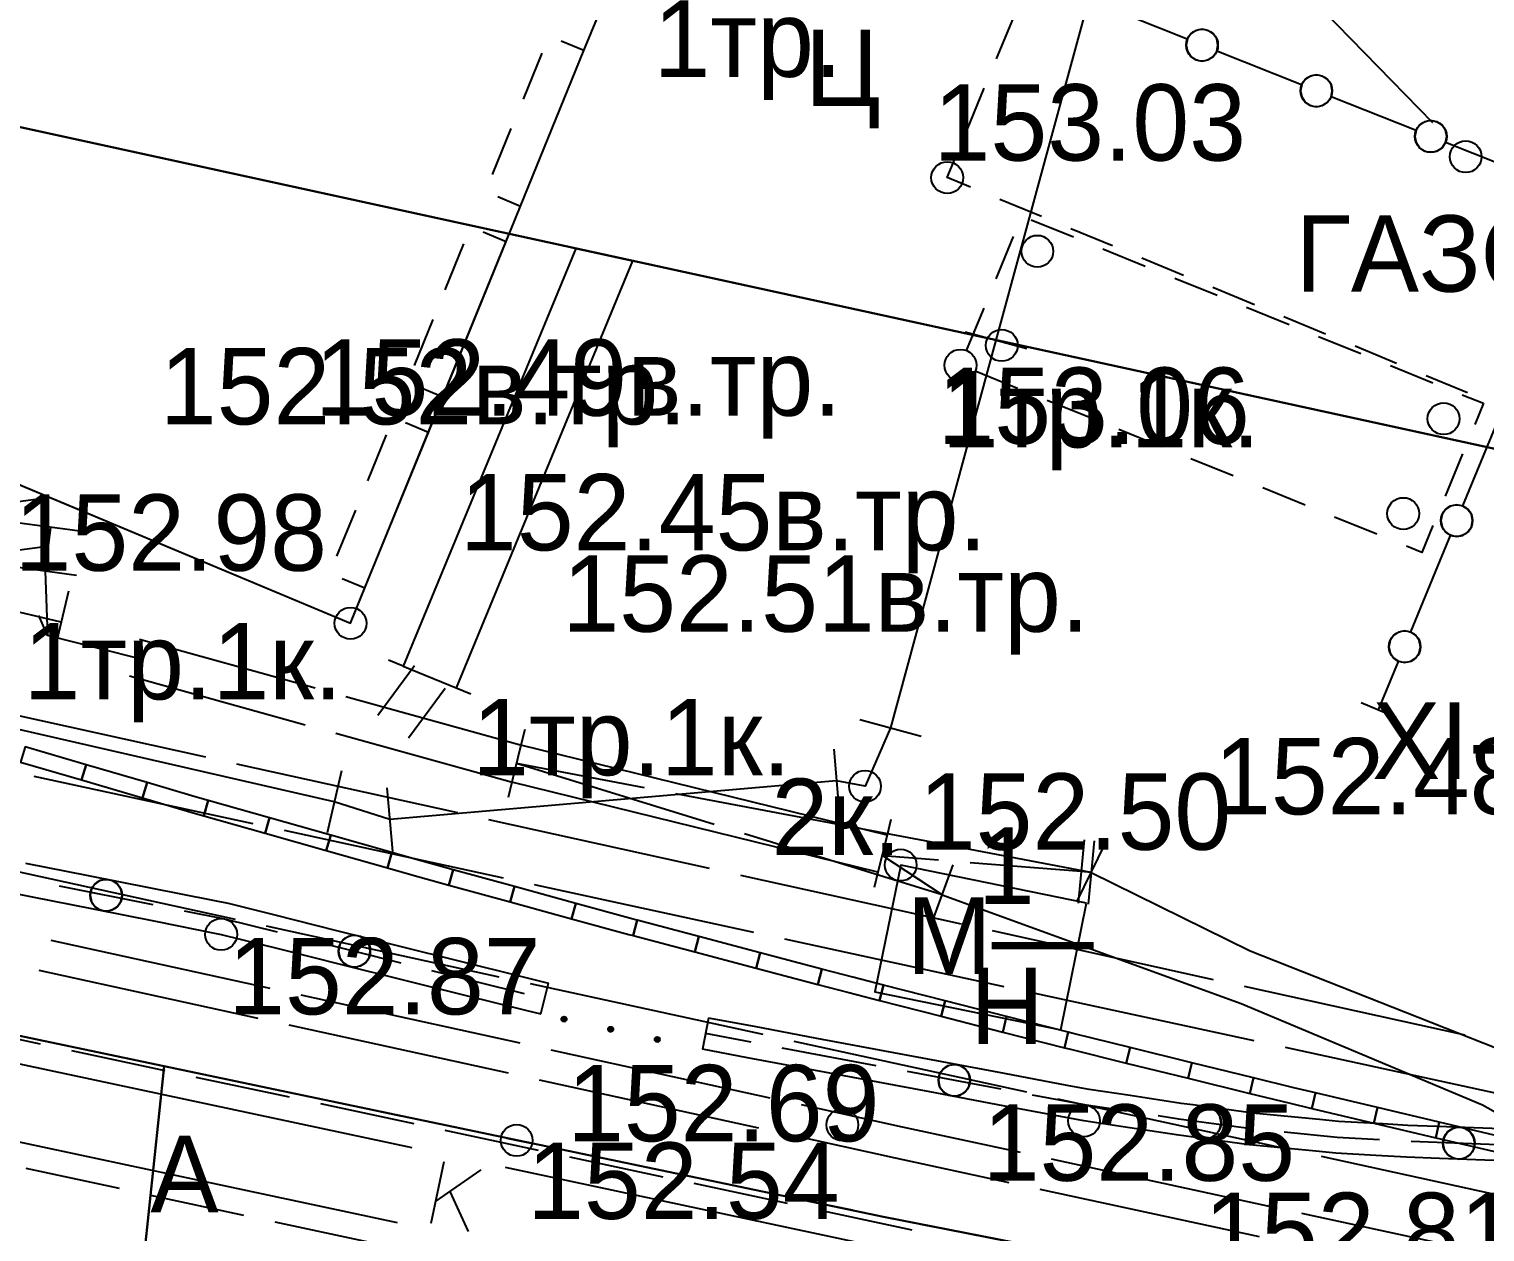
# Model space of a CAD drawing. Header units: metres. Extents: x -2743 to 126, y 13385 to 13916.
# Drawn here: x -1819.41 to -1796.54, y 13627.59 to 13646.49 of the extents above; entities that cross this region are included whole.
import ezdxf

# ---------------------------------------------------------------- set-up
doc = ezdxf.new("R2010")
doc.units = ezdxf.units.M
for name, color, linetype in [('link-улица Берзарина_Граница работ$0$ГП_Граница проектирования', 7, 'Continuous'), ('link-улица Берзарина_Покрытия — Новые$0$ДВ_ПП_Тип2_Р_покрытия_ПЧ_Местные', 7, 'Continuous'), ('output[1-12]_3_ДЖКХ-24_03233kl$0$Красные линии', 7, 'Continuous'), ('output[1-12]_3_ДЖКХ-24_03233pp$0$Кабель электрический проектный', 7, 'Continuous'), ('output[1-12]_3_ДЖКХ-24_03233tp$0$Горизонтали', 7, 'Continuous'), ('output[1-12]_3_ДЖКХ-24_03233tp$0$Граница улицы', 7, 'Continuous'), ('output[1-12]_3_ДЖКХ-24_03233tp$0$Здания', 7, 'Continuous'), ('output[1-12]_3_ДЖКХ-24_03233tp$0$Ограды', 7, 'Continuous'), ('output[1-12]_3_ДЖКХ-24_03233tp$0$Пояснительные подписи', 7, 'Continuous'), ('output[1-12]_3_ДЖКХ-24_03233tp$0$Светофоры', 7, 'Continuous'), ('output[1-12]_3_ДЖКХ-24_03233tp$0$Территории', 7, 'Continuous'), ('output[1-12]_3_ДЖКХ-24_03233tp$0$Фонари', 7, 'Continuous'), ('output[1-12]_3_ДЖКХ-24_03233up$0$Кабели', 7, 'Continuous'), ('output[1-12]_3_ДЖКХ-24_03233up$0$Кабель электрический', 7, 'Continuous'), ('output[1-12]_3_ДЖКХ-24_03233up$0$Канализация самотёчная', 7, 'Continuous'), ('output[1-12]_brd$0$Граница заказа', 7, 'Continuous'), ('output[19-22]_3_ДЖКХ-25_01840tp$0$Внутреннее заполнение', 7, 'Continuous'), ('output[19-22]_3_ДЖКХ-25_01840tp$0$Горизонтали', 7, 'Continuous'), ('output[19-22]_3_ДЖКХ-25_01840tp$0$Граница улицы', 7, 'Continuous'), ('output[19-22]_3_ДЖКХ-25_01840tp$0$Здания', 7, 'Continuous'), ('output[19-22]_3_ДЖКХ-25_01840tp$0$Леса и газоны', 7, 'Continuous'), ('output[19-22]_3_ДЖКХ-25_01840tp$0$Навесы', 7, 'Continuous'), ('output[19-22]_3_ДЖКХ-25_01840tp$0$Ограды', 7, 'Continuous'), ('output[19-22]_3_ДЖКХ-25_01840tp$0$Части зданий', 7, 'Continuous'), ('output[19-22]_3_ДЖКХ-25_01840up$0$Кабели', 7, 'Continuous'), ('output[19-22]_brd$0$Граница заказа', 7, 'Continuous')]:
    doc.layers.add(name, color=color, linetype=linetype)

msp = doc.modelspace()

# ---------------------------------------------------------------- linework, layer by layer
at = {"layer": 'link-улица Берзарина_Граница работ$0$ГП_Граница проектирования'}
msp.add_lwpolyline([(-1851.411, 13638.505), (-1846.077, 13636.663), (-1842.273, 13635.54), (-1834.009, 13633.719), (-1826.574, 13632.145), (-1815.448, 13629.808), (-1805.991, 13627.832), (-1801.067, 13626.861), (-1797.228, 13626.407), (-1792.839, 13626.138), (-1789.216, 13626.116), (-1785.597, 13626.273), (-1785.001, 13626.358), (-1784.405, 13626.443), (-1783.842, 13626.654), (-1783.127, 13627.076), (-1782.668, 13627.628), (-1782.357, 13628.16), (-1778.204, 13627.283), (-1778.379, 13626.216), (-1778.841, 13624.116), (-1772.541, 13622.777)], dxfattribs=at)
at = {"layer": 'link-улица Берзарина_Покрытия — Новые$0$ДВ_ПП_Тип2_Р_покрытия_ПЧ_Местные'}
for points in [[(-1817.293, 13630.195), (-1826.574, 13632.145), (-1834.009, 13633.719), (-1842.273, 13635.54), (-1845.932, 13636.62), (-1846.481, 13626.002), (-1842.971, 13625.223), (-1841.018, 13624.79), (-1837.113, 13623.926), (-1833.207, 13623.061), (-1830.677, 13622.493), (-1825.396, 13621.331), (-1823.446, 13620.888), (-1823.209, 13620.835), (-1818.391, 13619.788), (-1817.293, 13630.195)], [(-1803.667, 13627.374), (-1805.991, 13627.832), (-1815.448, 13629.808), (-1817.293, 13630.195), (-1818.391, 13619.788), (-1807.032, 13617.318), (-1803.667, 13627.374)]]:
    msp.add_lwpolyline(points, close=True, dxfattribs=at)
at = {"layer": 'output[1-12]_3_ДЖКХ-24_03233kl$0$Красные линии'}
for points in [[(-1818.52, 13634.933), (-1819.479, 13635.215), (-1819.55, 13634.975), (-1818.59, 13634.693), (-1818.52, 13634.933)], [(-1817.56, 13634.651), (-1818.52, 13634.933), (-1818.59, 13634.693), (-1817.631, 13634.412), (-1817.56, 13634.651)], [(-1816.804, 13634.429), (-1817.56, 13634.651), (-1817.631, 13634.412), (-1816.873, 13634.189), (-1816.67, 13634.131), (-1816.601, 13634.372), (-1816.804, 13634.429)], [(-1815.639, 13634.098), (-1816.601, 13634.372), (-1816.67, 13634.131), (-1815.708, 13633.858), (-1815.639, 13634.098)], [(-1814.677, 13633.825), (-1815.639, 13634.098), (-1815.708, 13633.858), (-1814.746, 13633.585), (-1814.677, 13633.825)], [(-1813.715, 13633.552), (-1814.677, 13633.825), (-1814.746, 13633.585), (-1813.784, 13633.311), (-1813.715, 13633.552)], [(-1813.369, 13633.453), (-1813.715, 13633.552), (-1813.784, 13633.311), (-1813.436, 13633.213), (-1812.819, 13633.043), (-1812.753, 13633.284), (-1813.369, 13633.453)], [(-1811.789, 13633.02), (-1812.753, 13633.284), (-1812.819, 13633.043), (-1811.855, 13632.779), (-1811.789, 13633.02)], [(-1810.824, 13632.755), (-1811.789, 13633.02), (-1811.855, 13632.779), (-1810.891, 13632.514), (-1810.824, 13632.755)], [(-1809.925, 13632.508), (-1810.824, 13632.755), (-1810.891, 13632.514), (-1809.99, 13632.267), (-1809.925, 13632.249), (-1809.861, 13632.491), (-1809.925, 13632.508)], [(-1808.894, 13632.235), (-1809.861, 13632.491), (-1809.925, 13632.249), (-1808.958, 13631.993), (-1808.894, 13632.235)], [(-1807.928, 13631.979), (-1808.894, 13632.235), (-1808.958, 13631.993), (-1807.992, 13631.737), (-1807.928, 13631.979)], [(-1806.961, 13631.723), (-1807.928, 13631.979), (-1807.992, 13631.737), (-1807.025, 13631.481), (-1806.961, 13631.723)], [(-1806.473, 13631.594), (-1806.961, 13631.723), (-1807.025, 13631.481), (-1806.536, 13631.352), (-1806.056, 13631.229), (-1805.994, 13631.471), (-1806.473, 13631.594)], [(-1805.025, 13631.224), (-1805.994, 13631.471), (-1806.056, 13631.229), (-1805.087, 13630.982), (-1805.025, 13631.224)], [(-1804.057, 13630.977), (-1805.025, 13631.224), (-1805.087, 13630.982), (-1804.118, 13630.734), (-1804.057, 13630.977)], [(-1803.088, 13630.729), (-1804.057, 13630.977), (-1804.118, 13630.734), (-1803.149, 13630.487), (-1803.088, 13630.729)], [(-1803.013, 13630.71), (-1803.088, 13630.729), (-1803.149, 13630.487), (-1803.074, 13630.468), (-1802.177, 13630.247), (-1802.118, 13630.49), (-1803.013, 13630.71)], [(-1801.147, 13630.251), (-1802.118, 13630.49), (-1802.177, 13630.247), (-1801.206, 13630.008), (-1801.147, 13630.251)], [(-1800.176, 13630.012), (-1801.147, 13630.251), (-1801.206, 13630.008), (-1800.235, 13629.77), (-1800.176, 13630.012)], [(-1799.545, 13629.858), (-1800.176, 13630.012), (-1800.235, 13629.77), (-1799.604, 13629.614), (-1799.262, 13629.534), (-1799.205, 13629.777), (-1799.545, 13629.858)], [(-1798.232, 13629.547), (-1799.205, 13629.777), (-1799.262, 13629.534), (-1798.289, 13629.304), (-1798.232, 13629.547)], [(-1797.259, 13629.317), (-1798.232, 13629.547), (-1798.289, 13629.304), (-1797.316, 13629.074), (-1797.259, 13629.317)], [(-1796.285, 13629.087), (-1797.259, 13629.317), (-1797.316, 13629.074), (-1796.343, 13628.844), (-1796.285, 13629.087)]]:
    msp.add_lwpolyline(points, close=True, dxfattribs=at)
at = {"layer": 'output[1-12]_3_ДЖКХ-24_03233pp$0$Кабель электрический проектный'}
for points in [[(-1810.827, 13643.044), (-1813.537, 13636.483)], [(-1811.071, 13643.098), (-1810.827, 13643.044)], [(-1810.827, 13643.044), (-1809.934, 13642.849)], [(-1809.934, 13642.849), (-1812.705, 13636.14)], [(-1809.934, 13642.85), (-1809.689, 13642.796)], [(-1813.938, 13635.709), (-1813.362, 13636.49)], [(-1813.768, 13636.579), (-1813.537, 13636.484)], [(-1813.537, 13636.483), (-1812.705, 13636.14)], [(-1813.455, 13635.353), (-1812.879, 13636.134)], [(-1812.705, 13636.14), (-1812.474, 13636.045)], [(-1809.747, 13634.57), (-1811.759, 13634.951)], [(-1808.653, 13633.994), (-1811.759, 13634.951)], [(-1805.233, 13633.714), (-1809.256, 13634.477)], [(-1805.07, 13632.89), (-1808.176, 13633.847)], [(-1802.73, 13633.24), (-1804.742, 13633.621)]]:
    msp.add_lwpolyline(points, dxfattribs=at)
at = {"layer": 'output[1-12]_3_ДЖКХ-24_03233tp$0$Горизонтали'}
for centre in [(-1814.365, 13637.154), (-1805.721, 13633.357), (-1816.398, 13632.268), (-1802.841, 13629.338), (-1811.756, 13629.032)]:
    msp.add_circle(centre, 0.25, dxfattribs=at)
at = {"layer": 'output[1-12]_3_ДЖКХ-24_03233tp$0$Граница улицы'}
for points in [[(-1818.301, 13630.407), (-1818.993, 13630.552)], [(-1817.119, 13630.159), (-1817.811, 13630.304)], [(-1815.937, 13629.91), (-1816.63, 13630.056)], [(-1814.755, 13629.662), (-1815.448, 13629.808)], [(-1813.573, 13629.414), (-1814.266, 13629.559)], [(-1812.392, 13629.166), (-1813.084, 13629.311)], [(-1811.209, 13628.918), (-1811.756, 13629.032), (-1811.902, 13629.063)], [(-1810.027, 13628.672), (-1810.72, 13628.816)], [(-1808.845, 13628.426), (-1809.538, 13628.57)], [(-1807.663, 13628.18), (-1808.355, 13628.324)], [(-1806.48, 13627.934), (-1807.173, 13628.078)], [(-1805.298, 13627.688), (-1805.991, 13627.832)]]:
    msp.add_lwpolyline(points, dxfattribs=at)
at = {"layer": 'output[1-12]_3_ДЖКХ-24_03233tp$0$Здания'}
for points in [[(-1890.233, 13677.678), (-1893.337, 13670.038), (-1879.715, 13664.16), (-1873.416, 13661.442), (-1873.905, 13660.31), (-1862.637, 13655.602), (-1844.846, 13648.235), (-1830.237, 13642.339), (-1829.719, 13643.578), (-1826.253, 13642.128), (-1814.365, 13637.154), (-1811.871, 13643.272)], [(-1802.8, 13632.759), (-1805.721, 13633.357), (-1806.128, 13631.365), (-1803.207, 13630.767), (-1802.8, 13632.759)]]:
    msp.add_lwpolyline(points, dxfattribs=at)
at = {"layer": 'output[1-12]_3_ДЖКХ-24_03233tp$0$Ограды'}
for points in [[(-1819.47, 13633.388), (-1818.489, 13633.193)], [(-1818.489, 13633.193), (-1817.508, 13632.998)], [(-1820.373, 13633.058), (-1819.392, 13632.863)], [(-1818.941, 13633.028), (-1817.469, 13632.736)], [(-1817.508, 13632.998), (-1816.528, 13632.804)], [(-1819.392, 13632.863), (-1818.411, 13632.668)], [(-1816.528, 13632.804), (-1816.289, 13632.756), (-1815.555, 13632.573)], [(-1818.411, 13632.668), (-1817.43, 13632.473)], [(-1816.979, 13632.638), (-1816.343, 13632.512), (-1815.517, 13632.306)], [(-1815.555, 13632.573), (-1814.584, 13632.331)], [(-1817.43, 13632.473), (-1816.45, 13632.278)], [(-1816.45, 13632.278), (-1816.398, 13632.268), (-1815.479, 13632.039)], [(-1814.584, 13632.331), (-1813.614, 13632.09)], [(-1815.479, 13632.039), (-1814.508, 13631.797)], [(-1815.031, 13632.185), (-1813.576, 13631.823)], [(-1813.614, 13632.09), (-1812.644, 13631.848)], [(-1814.508, 13631.797), (-1813.538, 13631.555)], [(-1812.644, 13631.848), (-1811.673, 13631.606)], [(-1813.091, 13631.702), (-1811.635, 13631.339)], [(-1811.673, 13631.606), (-1811.256, 13631.502)], [(-1813.538, 13631.555), (-1812.568, 13631.314)], [(-1811.377, 13631.017), (-1811.256, 13631.502)], [(-1812.568, 13631.314), (-1811.597, 13631.072)], [(-1811.597, 13631.072), (-1811.377, 13631.017)], [(-1808.741, 13630.953), (-1808.833, 13630.462)], [(-1808.019, 13630.818), (-1808.741, 13630.953)], [(-1808.073, 13630.574), (-1808.787, 13630.708)], [(-1807.037, 13630.634), (-1808.019, 13630.818)], [(-1808.127, 13630.33), (-1808.833, 13630.462)], [(-1806.107, 13630.205), (-1807.582, 13630.482)], [(-1806.054, 13630.449), (-1807.037, 13630.634)], [(-1805.071, 13630.265), (-1806.054, 13630.449)], [(-1807.144, 13630.145), (-1808.127, 13630.33)], [(-1804.088, 13630.081), (-1805.071, 13630.265)], [(-1806.161, 13629.961), (-1807.144, 13630.145)], [(-1804.142, 13629.836), (-1805.616, 13630.113)], [(-1803.105, 13629.896), (-1804.088, 13630.081)], [(-1805.178, 13629.776), (-1806.161, 13629.961)], [(-1804.195, 13629.592), (-1805.178, 13629.776)], [(-1802.172, 13629.49), (-1802.804, 13629.585), (-1803.65, 13629.744)], [(-1802.118, 13629.735), (-1802.762, 13629.832), (-1803.105, 13629.896)], [(-1803.213, 13629.408), (-1804.195, 13629.592)], [(-1801.129, 13629.588), (-1801.317, 13629.613), (-1802.118, 13629.735)], [(-1800.138, 13629.455), (-1800.184, 13629.459), (-1801.129, 13629.588)], [(-1802.226, 13629.245), (-1802.846, 13629.339), (-1803.213, 13629.408)], [(-1800.192, 13629.209), (-1800.213, 13629.211), (-1801.352, 13629.366), (-1801.678, 13629.415)], [(-1799.143, 13629.357), (-1800.138, 13629.455)], [(-1798.145, 13629.289), (-1798.845, 13629.328), (-1799.143, 13629.357)], [(-1797.146, 13629.244), (-1797.752, 13629.267), (-1798.145, 13629.289)], [(-1801.237, 13629.098), (-1801.388, 13629.118), (-1802.226, 13629.245)], [(-1800.246, 13628.963), (-1801.237, 13629.098)], [(-1798.2, 13629.042), (-1798.864, 13629.079), (-1799.695, 13629.16)], [(-1796.147, 13629.207), (-1797.146, 13629.244)], [(-1799.251, 13628.866), (-1800.242, 13628.963), (-1800.246, 13628.963)], [(-1798.254, 13628.794), (-1798.883, 13628.83), (-1799.251, 13628.866)], [(-1796.201, 13628.958), (-1797.7, 13629.015)], [(-1797.255, 13628.748), (-1797.775, 13628.768), (-1798.254, 13628.794)], [(-1796.255, 13628.71), (-1797.255, 13628.748)]]:
    msp.add_lwpolyline(points, dxfattribs=at)
for points in [[(-1817.955, 13632.882), (-1817.975, 13632.979), (-1818.028, 13633.059), (-1818.108, 13633.112), (-1818.205, 13633.132), (-1818.302, 13633.112), (-1818.382, 13633.059), (-1818.435, 13632.979), (-1818.455, 13632.882), (-1818.435, 13632.785), (-1818.382, 13632.705), (-1818.302, 13632.652), (-1818.205, 13632.632), (-1818.108, 13632.652), (-1818.028, 13632.705), (-1817.975, 13632.785), (-1817.955, 13632.882)], [(-1814.054, 13632.004), (-1814.073, 13632.101), (-1814.127, 13632.181), (-1814.206, 13632.234), (-1814.304, 13632.254), (-1814.401, 13632.234), (-1814.481, 13632.181), (-1814.534, 13632.101), (-1814.554, 13632.004), (-1814.534, 13631.907), (-1814.481, 13631.827), (-1814.401, 13631.773), (-1814.304, 13631.754), (-1814.206, 13631.773), (-1814.127, 13631.827), (-1814.073, 13631.907), (-1814.054, 13632.004)], [(-1804.629, 13629.975), (-1804.649, 13630.072), (-1804.702, 13630.151), (-1804.782, 13630.205), (-1804.879, 13630.225), (-1804.976, 13630.205), (-1805.056, 13630.151), (-1805.109, 13630.072), (-1805.129, 13629.975), (-1805.109, 13629.877), (-1805.056, 13629.798), (-1804.976, 13629.744), (-1804.879, 13629.725), (-1804.782, 13629.744), (-1804.702, 13629.798), (-1804.649, 13629.877), (-1804.629, 13629.975)], [(-1800.685, 13629.309), (-1800.705, 13629.406), (-1800.759, 13629.486), (-1800.838, 13629.539), (-1800.935, 13629.559), (-1801.033, 13629.539), (-1801.112, 13629.486), (-1801.166, 13629.406), (-1801.185, 13629.309), (-1801.166, 13629.212), (-1801.112, 13629.132), (-1801.033, 13629.079), (-1800.935, 13629.059), (-1800.838, 13629.079), (-1800.759, 13629.132), (-1800.705, 13629.212), (-1800.685, 13629.309)], [(-1796.701, 13628.987), (-1796.72, 13629.084), (-1796.774, 13629.164), (-1796.853, 13629.217), (-1796.951, 13629.237), (-1797.048, 13629.217), (-1797.128, 13629.164), (-1797.181, 13629.084), (-1797.201, 13628.987), (-1797.181, 13628.889), (-1797.128, 13628.81), (-1797.048, 13628.756), (-1796.951, 13628.737), (-1796.853, 13628.756), (-1796.774, 13628.81), (-1796.72, 13628.889), (-1796.701, 13628.987)]]:
    msp.add_lwpolyline(points, close=True, dxfattribs=at)
for centre in [(-1818.205, 13632.882), (-1818.205, 13632.882), (-1814.304, 13632.004), (-1814.304, 13632.004), (-1804.879, 13629.975), (-1804.879, 13629.975), (-1800.935, 13629.309), (-1800.935, 13629.309), (-1796.951, 13628.987), (-1796.951, 13628.987)]:
    msp.add_circle(centre, 0.25, dxfattribs=at)
at = {"layer": 'output[1-12]_3_ДЖКХ-24_03233tp$0$Светофоры'}
msp.add_circle((-1806.638, 13629.276), 0.25, dxfattribs=at)
at = {"layer": 'output[1-12]_3_ДЖКХ-24_03233tp$0$Территории'}
for points in [[(-1811.05, 13630.945), (-1810.972, 13630.928)], [(-1811.05, 13630.94), (-1810.974, 13630.923)], [(-1811.05, 13630.934), (-1810.977, 13630.918)], [(-1811.049, 13630.929), (-1810.979, 13630.914)], [(-1811.048, 13630.949), (-1810.972, 13630.933)], [(-1811.047, 13630.924), (-1810.983, 13630.91)], [(-1811.046, 13630.954), (-1810.972, 13630.938)], [(-1811.044, 13630.959), (-1810.971, 13630.943)], [(-1811.044, 13630.918), (-1810.988, 13630.905)], [(-1811.042, 13630.912), (-1810.993, 13630.901)], [(-1811.041, 13630.963), (-1810.972, 13630.948)], [(-1811.036, 13630.967), (-1810.975, 13630.954)], [(-1811.033, 13630.905), (-1811.004, 13630.899)], [(-1811.031, 13630.971), (-1810.978, 13630.96)], [(-1811.022, 13630.974), (-1810.985, 13630.966)], [(-1811.011, 13630.977), (-1811.002, 13630.975)], [(-1810.317, 13630.785), (-1810.239, 13630.768)], [(-1810.317, 13630.78), (-1810.241, 13630.763)], [(-1810.317, 13630.775), (-1810.244, 13630.759)], [(-1810.316, 13630.769), (-1810.246, 13630.754)], [(-1810.315, 13630.789), (-1810.239, 13630.773)], [(-1810.315, 13630.764), (-1810.25, 13630.75)], [(-1810.313, 13630.794), (-1810.239, 13630.778)], [(-1810.312, 13630.758), (-1810.255, 13630.746)], [(-1810.311, 13630.799), (-1810.239, 13630.783)], [(-1810.309, 13630.752), (-1810.26, 13630.742)], [(-1810.308, 13630.803), (-1810.24, 13630.788)], [(-1810.303, 13630.807), (-1810.242, 13630.794)], [(-1810.3, 13630.745), (-1810.271, 13630.739)], [(-1810.298, 13630.811), (-1810.245, 13630.8)], [(-1810.289, 13630.814), (-1810.252, 13630.806)], [(-1810.278, 13630.817), (-1810.27, 13630.815)], [(-1809.556, 13630.655), (-1809.519, 13630.647)], [(-1809.546, 13630.657), (-1809.537, 13630.655)], [(-1809.585, 13630.615), (-1809.511, 13630.599)], [(-1809.584, 13630.625), (-1809.506, 13630.608)], [(-1809.584, 13630.62), (-1809.508, 13630.603)], [(-1809.584, 13630.609), (-1809.513, 13630.594)], [(-1809.582, 13630.63), (-1809.506, 13630.613)], [(-1809.582, 13630.604), (-1809.517, 13630.59)], [(-1809.58, 13630.634), (-1809.506, 13630.618)], [(-1809.579, 13630.598), (-1809.522, 13630.586)], [(-1809.578, 13630.639), (-1809.506, 13630.623)], [(-1809.576, 13630.592), (-1809.527, 13630.582)], [(-1809.575, 13630.643), (-1809.507, 13630.628)], [(-1809.57, 13630.647), (-1809.51, 13630.634)], [(-1809.567, 13630.585), (-1809.538, 13630.579)], [(-1809.565, 13630.651), (-1809.513, 13630.64)]]:
    msp.add_lwpolyline(points, dxfattribs=at)
for centre in [(-1811.011, 13630.937), (-1810.278, 13630.777), (-1809.545, 13630.617)]:
    msp.add_circle(centre, 0.04, dxfattribs=at)
at = {"layer": 'output[1-12]_3_ДЖКХ-24_03233tp$0$Фонари'}
msp.add_circle((-1806.281, 13634.594), 0.25, dxfattribs=at)
at = {"layer": 'output[1-12]_3_ДЖКХ-24_03233up$0$Кабели'}
for points in [[(-1804.707, 13641.735), (-1803.742, 13641.473)], [(-1804.224, 13641.604), (-1805.88, 13635.51)], [(-1819.31, 13639.101), (-1820.301, 13638.967)], [(-1818.577, 13638.595), (-1819.568, 13638.727)], [(-1819.164, 13637.973), (-1819.073, 13638.661)], [(-1819.209, 13638.353), (-1820.201, 13638.219)], [(-1818.668, 13637.907), (-1819.66, 13638.039)], [(-1818.796, 13637.661), (-1819.026, 13636.687)], [(-1818.911, 13637.174), (-1819.867, 13637.4)], [(-1814.62, 13634.35), (-1820.47, 13635.69)], [(-1811.627, 13635.485), (-1811.687, 13635.242)], [(-1805.88, 13635.51), (-1806.281, 13634.594), (-1806.73, 13634.68)], [(-1806.363, 13635.641), (-1805.397, 13635.379)], [(-1811.687, 13635.242), (-1811.831, 13634.66)], [(-1805.935, 13633.828), (-1811.687, 13635.242)], [(-1806.773, 13635.178), (-1806.687, 13634.182)], [(-1814.508, 13634.837), (-1814.732, 13633.863)], [(-1813.793, 13634.568), (-1813.707, 13633.572)], [(-1806.73, 13634.68), (-1813.75, 13634.07)], [(-1811.83, 13634.66), (-1811.89, 13634.417)], [(-1806.078, 13633.245), (-1811.831, 13634.66)], [(-1813.75, 13634.07), (-1814.62, 13634.35)], [(-1805.875, 13634.07), (-1805.935, 13633.828)], [(-1805.935, 13633.828), (-1806.078, 13633.245)], [(-1806.078, 13633.245), (-1806.138, 13633.002)]]:
    msp.add_lwpolyline(points, dxfattribs=at)
at = {"layer": 'output[1-12]_3_ДЖКХ-24_03233up$0$Кабель электрический'}
for points in [[(-1819.164, 13637.973), (-1819.124, 13636.961)], [(-1817.759, 13636.618), (-1819.124, 13636.961), (-1819.262, 13637.275)], [(-1817.679, 13636.907), (-1814.92, 13636.14)], [(-1817.839, 13636.329), (-1815.08, 13635.562)], [(-1814.438, 13636.007), (-1811.679, 13635.24)], [(-1816.639, 13635.05), (-1820.108, 13635.816)], [(-1814.598, 13635.429), (-1811.839, 13634.662)], [(-1812.681, 13634.176), (-1816.15, 13634.942)], [(-1815.893, 13634.003), (-1819.336, 13634.749)], [(-1811.961, 13633.151), (-1815.404, 13633.897)], [(-1808.723, 13633.303), (-1812.193, 13634.069)], [(-1802.951, 13632.791), (-1802.509, 13633.689)], [(-1802.837, 13633.753), (-1802.933, 13632.757)], [(-1802.682, 13633.738), (-1802.778, 13632.742)], [(-1805.07, 13632.89), (-1806.002, 13633.504)], [(-1805.128, 13633.434), (-1806.002, 13633.504)], [(-1816.171, 13632.503), (-1819.827, 13633.301)], [(-1804.765, 13632.429), (-1808.235, 13633.195)], [(-1805.241, 13632.42), (-1804.899, 13633.36)], [(-1802.885, 13633.255), (-1804.629, 13633.394)], [(-1802.73, 13633.24), (-1802.885, 13633.255)], [(-1802.73, 13633.24), (-1800.23, 13632.01), (-1795.55, 13630.16), (-1790.5, 13627.56), (-1785.02, 13624.99), (-1779.67, 13622.19), (-1772.96, 13619.36), (-1766.539, 13616.562), (-1758.22, 13612.54), (-1750.72, 13609.28), (-1736.43, 13604.35), (-1729.32, 13601.69), (-1723.44, 13599.72)], [(-1808.03, 13632.298), (-1811.473, 13633.045)], [(-1805.07, 13632.89), (-1800.37, 13631.18), (-1796.58, 13629.59), (-1792.771, 13627.443), (-1788.53, 13625.37), (-1781.38, 13622.42), (-1774.65, 13619.3), (-1767.82, 13617.04), (-1760.33, 13614.26), (-1748.68, 13609.12), (-1737.39, 13604.95), (-1725.93, 13601.07), (-1717.75, 13598.32), (-1710.98, 13596.24), (-1703.62, 13593.9), (-1696.48, 13591.33), (-1690.37, 13588.68), (-1685.14, 13587.14), (-1676.95, 13584.2), (-1669.49, 13581.57), (-1663.9, 13579.58), (-1655.43, 13576.75)], [(-1812.028, 13631.598), (-1815.683, 13632.396)], [(-1800.808, 13631.555), (-1804.277, 13632.321)], [(-1819.074, 13632.177), (-1815.633, 13631.423)], [(-1804.098, 13631.446), (-1807.541, 13632.192)], [(-1819.263, 13631.707), (-1815.82, 13630.952)], [(-1807.884, 13630.693), (-1811.539, 13631.491)], [(-1800.167, 13630.594), (-1803.61, 13631.34)], [(-1796.85, 13630.682), (-1800.319, 13631.448)], [(-1815.145, 13631.316), (-1811.704, 13630.562)], [(-1815.332, 13630.845), (-1811.888, 13630.091)], [(-1811.216, 13630.455), (-1807.775, 13629.701)], [(-1803.74, 13629.788), (-1807.395, 13630.586)], [(-1796.235, 13629.742), (-1799.678, 13630.488)], [(-1811.4, 13629.984), (-1807.956, 13629.229)], [(-1807.287, 13629.594), (-1805.7, 13629.246), (-1803.845, 13628.845)], [(-1799.596, 13628.883), (-1803.252, 13629.681)], [(-1807.468, 13629.122), (-1805.806, 13628.758), (-1804.024, 13628.372)], [(-1803.356, 13628.739), (-1799.913, 13627.994)], [(-1795.453, 13627.978), (-1799.108, 13628.776)], [(-1803.535, 13628.266), (-1800.09, 13627.521)], [(-1799.425, 13627.889), (-1795.982, 13627.144)]]:
    msp.add_lwpolyline(points, dxfattribs=at)
at = {"layer": 'output[1-12]_3_ДЖКХ-24_03233up$0$Канализация самотёчная'}
for points in [[(-1849.167, 13636.546), (-1813.403, 13628.922)], [(-1849.383, 13635.366), (-1813.63, 13627.744)], [(-1820.706, 13630.862), (-1819.24, 13630.549)], [(-1818.751, 13630.444), (-1817.284, 13630.131)], [(-1816.795, 13630.027), (-1815.328, 13629.714)], [(-1814.839, 13629.609), (-1813.372, 13629.296)], [(-1812.883, 13629.192), (-1811.416, 13628.879)], [(-1812.899, 13628.696), (-1813.105, 13627.727)], [(-1811.936, 13628.609), (-1776.171, 13620.985)], [(-1810.927, 13628.774), (-1809.46, 13628.461)], [(-1817.994, 13628.274), (-1819.461, 13628.589)], [(-1813.032, 13628.073), (-1812.311, 13628.571)], [(-1816.039, 13627.853), (-1817.505, 13628.168)], [(-1812.803, 13628.231), (-1812.519, 13627.602)], [(-1808.971, 13628.357), (-1807.504, 13628.044)], [(-1807.015, 13627.939), (-1805.548, 13627.626)], [(-1814.084, 13627.432), (-1815.55, 13627.747)]]:
    msp.add_lwpolyline(points, dxfattribs=at)
at = {"layer": 'output[1-12]_brd$0$Граница заказа'}
msp.add_lwpolyline([(-1548.477, 13587.979), (-1676.866, 13613.821), (-1826.623, 13646.49), (-1941.493, 13702.811), (-1939.549, 13742.563), (-1946.321, 13757.807), (-2014.549, 13775.285), (-2049.484, 13776.598), (-2061.844, 13786.697), (-2071.032, 13788.68), (-2071.376, 13780.544), (-2071.931, 13777.299), (-2073.348, 13774.272), (-2077.472, 13770.511), (-2078.904, 13770.009), (-2095.38, 13773.45), (-2141.494, 13783.622), (-2188.318, 13793.951), (-2191.54, 13794.789), (-2200.754, 13795.888), (-2200.859, 13795.91), (-2208.042, 13797.44), (-2324.427, 13822.225)], dxfattribs=at)
at = {"layer": 'output[19-22]_3_ДЖКХ-25_01840tp$0$Внутреннее заполнение'}
msp.add_lwpolyline([(-1798.489, 13635.912), (-1798.212, 13635.797), (-1797.935, 13635.682)], dxfattribs=at)
at = {"layer": 'output[19-22]_3_ДЖКХ-25_01840tp$0$Горизонтали'}
for centre in [(-1804.99, 13644.156), (-1804.782, 13641.208)]:
    msp.add_circle(centre, 0.25, dxfattribs=at)
at = {"layer": 'output[19-22]_3_ДЖКХ-25_01840tp$0$Граница улицы'}
for points in [[(-1804.216, 13646.022), (-1803.945, 13646.676)], [(-1804.679, 13644.907), (-1804.408, 13645.56)], [(-1804.625, 13644.005), (-1804.99, 13644.156), (-1804.87, 13644.445)], [(-1803.509, 13643.543), (-1804.163, 13643.814)], [(-1802.393, 13643.082), (-1803.047, 13643.352)], [(-1801.277, 13642.62), (-1801.931, 13642.891)], [(-1800.161, 13642.158), (-1800.815, 13642.429)], [(-1799.045, 13641.697), (-1799.699, 13641.967)], [(-1797.929, 13641.235), (-1798.583, 13641.506)], [(-1796.814, 13640.773), (-1797.467, 13641.044)]]:
    msp.add_lwpolyline(points, dxfattribs=at)
at = {"layer": 'output[19-22]_3_ДЖКХ-25_01840tp$0$Здания'}
msp.add_lwpolyline([(-1828.421, 13643.035), (-1814.365, 13637.154), (-1814.138, 13637.71), (-1813.142, 13640.153), (-1812.916, 13640.708), (-1811.92, 13643.152), (-1811.693, 13643.707), (-1810.697, 13646.151), (-1810.471, 13646.706), (-1809.475, 13649.149), (-1809.248, 13649.705), (-1823.226, 13655.464)], dxfattribs=at)
at = {"layer": 'output[19-22]_3_ДЖКХ-25_01840tp$0$Навесы'}
for points in [[(-1803.673, 13643.494), (-1803.008, 13643.224)], [(-1804.221, 13642.565), (-1803.947, 13643.229)], [(-1802.544, 13643.036), (-1801.878, 13642.766)], [(-1801.415, 13642.578), (-1800.749, 13642.307)], [(-1804.687, 13641.439), (-1804.412, 13642.103)], [(-1800.286, 13642.119), (-1799.62, 13641.849)], [(-1799.157, 13641.661), (-1798.491, 13641.391)], [(-1798.028, 13641.203), (-1797.362, 13640.933)], [(-1803.885, 13640.844), (-1804.55, 13641.114)], [(-1796.899, 13640.745), (-1796.566, 13640.61)], [(-1802.756, 13640.386), (-1803.421, 13640.656)], [(-1796.566, 13640.61), (-1796.703, 13640.278)], [(-1801.626, 13639.928), (-1802.292, 13640.198)], [(-1796.894, 13639.816), (-1797.168, 13639.152)], [(-1800.497, 13639.469), (-1801.163, 13639.74)], [(-1799.368, 13639.011), (-1800.034, 13639.281)], [(-1798.239, 13638.553), (-1798.905, 13638.823)], [(-1797.359, 13638.69), (-1797.534, 13638.267), (-1797.776, 13638.365)]]:
    msp.add_lwpolyline(points, dxfattribs=at)
for centre in [(-1803.574, 13642.999), (-1804.133, 13641.521), (-1797.192, 13640.369), (-1797.826, 13638.878)]:
    msp.add_circle(centre, 0.25, dxfattribs=at)
at = {"layer": 'output[19-22]_3_ДЖКХ-25_01840tp$0$Ограды'}
for points in [[(-1801.218, 13646.33), (-1802.551, 13646.862)], [(-1799.422, 13645.612), (-1800.754, 13646.144)], [(-1797.625, 13644.895), (-1798.957, 13645.427)], [(-1795.829, 13644.178), (-1797.161, 13644.71)], [(-1796.89, 13638.998), (-1796.276, 13640.483), (-1796.244, 13640.47)], [(-1797.708, 13637.018), (-1797.244, 13638.14), (-1797.081, 13638.536)], [(-1798.212, 13635.797), (-1797.898, 13636.556)]]:
    msp.add_lwpolyline(points, dxfattribs=at)
for points in [[(-1800.736, 13646.237), (-1800.756, 13646.334), (-1800.81, 13646.414), (-1800.889, 13646.467), (-1800.986, 13646.487), (-1801.084, 13646.467), (-1801.163, 13646.414), (-1801.217, 13646.334), (-1801.236, 13646.237), (-1801.217, 13646.14), (-1801.163, 13646.06), (-1801.084, 13646.007), (-1800.986, 13645.987), (-1800.889, 13646.007), (-1800.81, 13646.06), (-1800.756, 13646.14), (-1800.736, 13646.237)], [(-1798.94, 13645.52), (-1798.959, 13645.617), (-1799.013, 13645.697), (-1799.092, 13645.75), (-1799.19, 13645.77), (-1799.287, 13645.75), (-1799.367, 13645.697), (-1799.42, 13645.617), (-1799.44, 13645.52), (-1799.42, 13645.423), (-1799.367, 13645.343), (-1799.287, 13645.289), (-1799.19, 13645.27), (-1799.092, 13645.289), (-1799.013, 13645.343), (-1798.959, 13645.423), (-1798.94, 13645.52)], [(-1797.143, 13644.803), (-1797.163, 13644.9), (-1797.216, 13644.979), (-1797.296, 13645.033), (-1797.393, 13645.053), (-1797.49, 13645.033), (-1797.57, 13644.979), (-1797.624, 13644.9), (-1797.643, 13644.803), (-1797.624, 13644.705), (-1797.57, 13644.626), (-1797.49, 13644.572), (-1797.393, 13644.553), (-1797.296, 13644.572), (-1797.216, 13644.626), (-1797.163, 13644.705), (-1797.143, 13644.803)], [(-1796.735, 13638.767), (-1796.755, 13638.864), (-1796.808, 13638.944), (-1796.888, 13638.997), (-1796.985, 13639.017), (-1797.082, 13638.997), (-1797.162, 13638.944), (-1797.215, 13638.864), (-1797.235, 13638.767), (-1797.215, 13638.67), (-1797.162, 13638.59), (-1797.082, 13638.536), (-1796.985, 13638.517), (-1796.888, 13638.536), (-1796.808, 13638.59), (-1796.755, 13638.67), (-1796.735, 13638.767)], [(-1797.553, 13636.787), (-1797.573, 13636.884), (-1797.626, 13636.964), (-1797.706, 13637.017), (-1797.803, 13637.037), (-1797.9, 13637.017), (-1797.98, 13636.964), (-1798.033, 13636.884), (-1798.053, 13636.787), (-1798.033, 13636.69), (-1797.98, 13636.61), (-1797.9, 13636.557), (-1797.803, 13636.537), (-1797.706, 13636.557), (-1797.626, 13636.61), (-1797.573, 13636.69), (-1797.553, 13636.787)]]:
    msp.add_lwpolyline(points, close=True, dxfattribs=at)
for centre in [(-1800.986, 13646.237), (-1800.986, 13646.237), (-1799.19, 13645.52), (-1799.19, 13645.52), (-1797.393, 13644.803), (-1797.393, 13644.803), (-1796.985, 13638.767), (-1796.985, 13638.767), (-1797.803, 13636.787), (-1797.803, 13636.787)]:
    msp.add_circle(centre, 0.25, dxfattribs=at)
at = {"layer": 'output[19-22]_3_ДЖКХ-25_01840tp$0$Части зданий'}
for points in [[(-1810.697, 13646.151), (-1811.057, 13646.299)], [(-1811.361, 13646.111), (-1811.655, 13645.39)], [(-1811.844, 13644.927), (-1812.138, 13644.207)], [(-1812.052, 13643.858), (-1811.693, 13643.707)], [(-1812.28, 13643.302), (-1811.92, 13643.152)], [(-1812.878, 13642.392), (-1812.583, 13643.114)], [(-1813.361, 13641.206), (-1813.066, 13641.929)], [(-1812.916, 13640.708), (-1813.277, 13640.857)], [(-1813.142, 13640.153), (-1813.502, 13640.301)], [(-1813.806, 13640.114), (-1814.1, 13639.393)], [(-1814.289, 13638.93), (-1814.583, 13638.209)], [(-1814.498, 13637.86), (-1814.138, 13637.71)]]:
    msp.add_lwpolyline(points, dxfattribs=at)
at = {"layer": 'output[19-22]_3_ДЖКХ-25_01840up$0$Кабели'}
for points in [[(-1802.16, 13649.2), (-1804.224, 13641.604)], [(-1800.157, 13647.886), (-1797.367, 13645.021)], [(-1804.707, 13641.735), (-1803.742, 13641.473)]]:
    msp.add_lwpolyline(points, dxfattribs=at)
msp.add_circle((-1796.844, 13644.484), 0.25, dxfattribs=at)
at = {"layer": 'output[19-22]_brd$0$Граница заказа'}
msp.add_lwpolyline([(-1826.623, 13646.49), (-1676.866, 13613.821)], dxfattribs=at)

# ---------------------------------------------------------------- texts
at = {"layer": 'output[1-12]_3_ДЖКХ-24_03233tp$0$Горизонтали'}
for s, p in [('152.98', (-1819.643, 13637.98)), ('152.50', (-1805.437, 13633.597)), ('152.87', (-1816.287, 13631.011)), ('152.69', (-1810.963, 13629.017)), ('152.85', (-1804.433, 13628.397)), ('152.54', (-1811.59, 13627.798)), ('152.81', (-1800.953, 13627.01))]:
    msp.add_text(s, height=1.2, dxfattribs=at).set_placement(p)
at = {"layer": 'output[1-12]_3_ДЖКХ-24_03233tp$0$Граница улицы'}
msp.add_text('А', height=1.2, dxfattribs=at).set_placement((-1817.509, 13627.903))
at = {"layer": 'output[1-12]_3_ДЖКХ-24_03233tp$0$Здания'}
for s, p in [('1', (-1804.509, 13632.747)), ('М—', (-1805.629, 13631.647)), ('Н', (-1804.629, 13630.547))]:
    msp.add_text(s, height=1.2, dxfattribs=at).set_placement(p)
at = {"layer": 'output[1-12]_3_ДЖКХ-24_03233tp$0$Пояснительные подписи'}
msp.add_text('XI-2024Г.', height=1.2, dxfattribs=at).set_placement((-1798.314, 13634.711))
at = {"layer": 'output[1-12]_3_ДЖКХ-24_03233up$0$Кабели'}
for p in [(-1805.076, 13639.917), (-1819.501, 13635.959), (-1812.453, 13634.767)]:
    msp.add_text('1тр.1к.', height=1.2, dxfattribs=at).set_placement(p)
at = {"layer": 'output[1-12]_3_ДЖКХ-24_03233up$0$Кабель электрический'}
msp.add_text('2к.', height=1.2, dxfattribs=at).set_placement((-1807.752, 13633.514))
at = {"layer": 'output[19-22]_3_ДЖКХ-25_01840tp$0$Горизонтали'}
for s, p in [('153.03', (-1805.204, 13644.423)), ('153.06', (-1805.144, 13639.972))]:
    msp.add_text(s, height=1.2, dxfattribs=at).set_placement(p)
at = {"layer": 'output[19-22]_3_ДЖКХ-25_01840tp$0$Граница улицы'}
msp.add_text('Ц', height=1.2, dxfattribs=at).set_placement((-1807.225, 13645.279))
at = {"layer": 'output[19-22]_3_ДЖКХ-25_01840tp$0$Леса и газоны'}
msp.add_text('ГАЗОН', height=1.2, dxfattribs=at).set_placement((-1799.517, 13642.364))
at = {"layer": 'output[19-22]_3_ДЖКХ-25_01840up$0$Кабели'}
for s, p in [('1тр.', (-1809.604, 13645.739)), ('152.49в.тр.', (-1814.927, 13640.415)), ('152.52в.тр.', (-1817.361, 13640.279)), ('1тр.', (-1805.076, 13639.917)), ('152.45в.тр.', (-1812.645, 13638.3)), ('152.51в.тр.', (-1811.037, 13637.022)), ('152.48в.к.', (-1800.798, 13634.153))]:
    msp.add_text(s, height=1.2, dxfattribs=at).set_placement(p)

doc.saveas('drawing.dxf')
